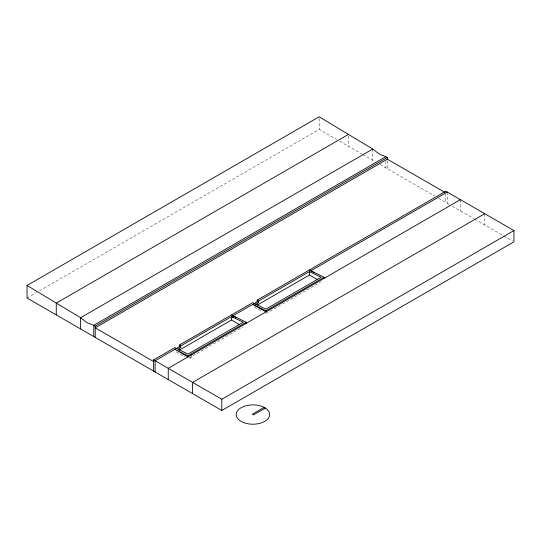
<?xml version="1.0" encoding="UTF-8"?>
<svg xmlns="http://www.w3.org/2000/svg" width="541" height="541" viewBox="0 0 541 541"><rect width="100%" height="100%" fill="white"/><g stroke="black" fill="none" stroke-linecap="round" stroke-linejoin="round"><path stroke-width="0.41" stroke-dasharray="2.71 2.03" d="M27.05 298.044L36.545 292.559M39.466 290.875L319.19 129.38L336.718 139.497M188.748 358.169L243.227 326.723M265.935 313.611L321.138 281.739M339.64 141.187L362.01 154.097M362.727 154.51L374.94 161.563M380.053 164.518L434.829 196.14M438.481 198.249L449.436 204.572M452.357 206.263L473.997 218.753M474.714 219.166L502.995 235.497M503.725 235.917L512.489 240.975M254.25 306.862L262.284 311.501M191.67 355.924L191.183 355.64L191.183 359.014L190.209 358.453L190.209 357.33M176.332 351.846L185.096 356.904M484.736 213.709L484.736 224.955M460.391 199.656L460.391 210.902M447.245 192.062L447.245 203.308M445.784 193.705L445.784 202.469M387.356 160.765L387.356 168.731M385.895 161.461L385.895 167.893M372.749 149.052L372.749 160.298M348.404 136.122L348.404 146.246M319.19 118.465L319.19 129.38"/><path stroke-width="0.81" d="M253.519 303.914L257.171 301.804L257.171 300.12L445.784 191.223L513.95 230.574L513.95 241.82L221.81 410.484L27.05 298.044L27.05 285.452L319.19 116.782L372.749 149.052L375.637 151.216A17.968 10.374 60 0 0 383.008 155.47L387.356 157.485L387.356 159.176L95.216 327.839L153.644 361.571M348.404 134.439L56.264 303.102L56.264 314.909M372.749 149.052L80.609 317.723L80.609 328.969M385.895 156.647L93.755 325.31L90.868 324.133A17.968 10.374 60 0 1 83.497 319.887L80.609 317.723L27.05 285.452M93.755 336.556L93.755 325.31L95.216 326.155L387.356 157.485M153.644 371.133L153.644 359.887L174.871 347.633L188.018 354.098L243.227 322.226L231.541 316.6L180.714 345.942L179.254 345.104L179.254 346.788L177.063 348.052M179.254 345.104L252.789 302.649L265.935 309.114L321.138 277.242L309.452 271.616L258.632 300.958L257.171 300.12M176.332 348.472L155.105 360.732L155.105 371.978M324.059 278.365L324.059 277.242L265.935 310.798L252.789 304.333L233.002 315.761L246.148 322.226L246.148 323.349M447.245 192.062L310.913 270.777L324.059 277.242M178.523 348.898L180.714 347.633L180.714 345.942M255.71 304.333L258.632 302.649L258.632 300.958M179.254 350.162L231.541 319.974L239.575 324.614M257.151 305.185L309.452 274.99L317.486 279.629M246.148 322.226L188.018 355.782L174.871 349.317L188.018 356.904M460.391 199.656L168.251 368.32L168.251 379.566M484.736 213.709L192.596 382.379L192.596 393.618M153.644 359.887L221.81 399.244L513.95 230.574M264.136 407.407L252.343 414.217L253.526 414.9L265.32 408.09M233.015 317.215L231.541 316.6L231.541 319.974M387.356 159.176L445.054 192.488M309.452 269.932L314.564 272.88M257.171 301.804L258.632 302.649M252.789 304.333L265.935 311.927L265.935 310.798M231.541 314.916L235.734 317.337M179.254 346.788L180.714 347.633M191.183 354.517L191.67 354.801M309.452 271.616L309.452 274.99M221.81 399.244L221.81 410.484M95.216 326.155L95.216 337.401M264.765 407.725L263.122 406.893A16.73 9.664 0 0 0 236.6 412.465A16.73 9.664 0 0 0 256.556 423.988A16.73 9.664 0 0 0 266.213 408.678L264.765 407.725"/></g></svg>
